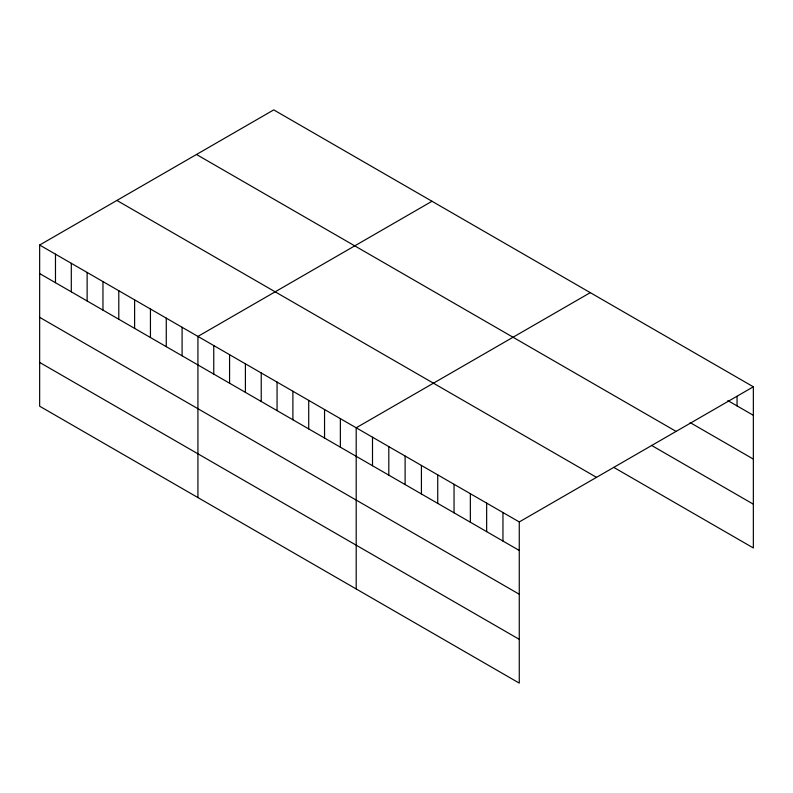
<?xml version="1.0" encoding="UTF-8"?>
<svg xmlns="http://www.w3.org/2000/svg" width="793" height="793" viewBox="0 0 793 793"><rect width="100%" height="100%" fill="white"/><g stroke="black" fill="none" stroke-linecap="round" stroke-linejoin="round"><path stroke-width="1.19" d="M39.65 245.037L519.266 521.943L519.266 683.11L39.65 406.204L39.65 245.037L273.734 109.89L753.35 386.796L753.35 547.963L613.723 467.355M432.007 201.263L197.923 336.41L197.923 497.588M590.279 292.647L356.196 427.794L356.196 588.961M519.266 521.943L753.35 386.796M727.875 400.604L753.35 415.314M690.158 422.61L753.35 459.088M196.486 154.486L676.102 431.392M651.43 445.349L753.35 504.189M116.898 200.441L596.514 477.346M39.65 273.565L519.266 550.461M39.65 317.339L519.266 594.235M39.65 362.431L519.266 639.336M737.044 396.391L737.044 405.907M502.96 512.526L502.96 541.054M486.654 503.109L486.654 531.637M470.348 493.692L470.348 522.22M454.042 484.285L454.042 512.803M437.736 474.868L437.736 503.386M421.42 465.451L421.42 493.98M405.114 456.034L405.114 484.563M388.808 446.628L388.808 475.146M372.502 437.211L372.502 465.729M340.366 418.654L340.366 447.183M324.545 409.515L324.545 438.043M308.715 400.376L308.715 428.904M292.885 391.246L292.885 419.765M277.064 382.107L277.064 410.625M261.234 372.968L261.234 401.486M245.404 363.828L245.404 392.357M229.573 354.689L229.573 383.217M213.753 345.55L213.753 374.078M182.093 327.281L182.093 355.799M166.272 318.142L166.272 346.66M150.442 309.002L150.442 337.531M134.612 299.863L134.612 328.391M118.791 290.724L118.791 319.252M102.961 281.584L102.961 310.113M87.131 272.445L87.131 300.973M71.301 263.316L71.301 291.834M55.48 254.176L55.48 282.695"/></g></svg>
